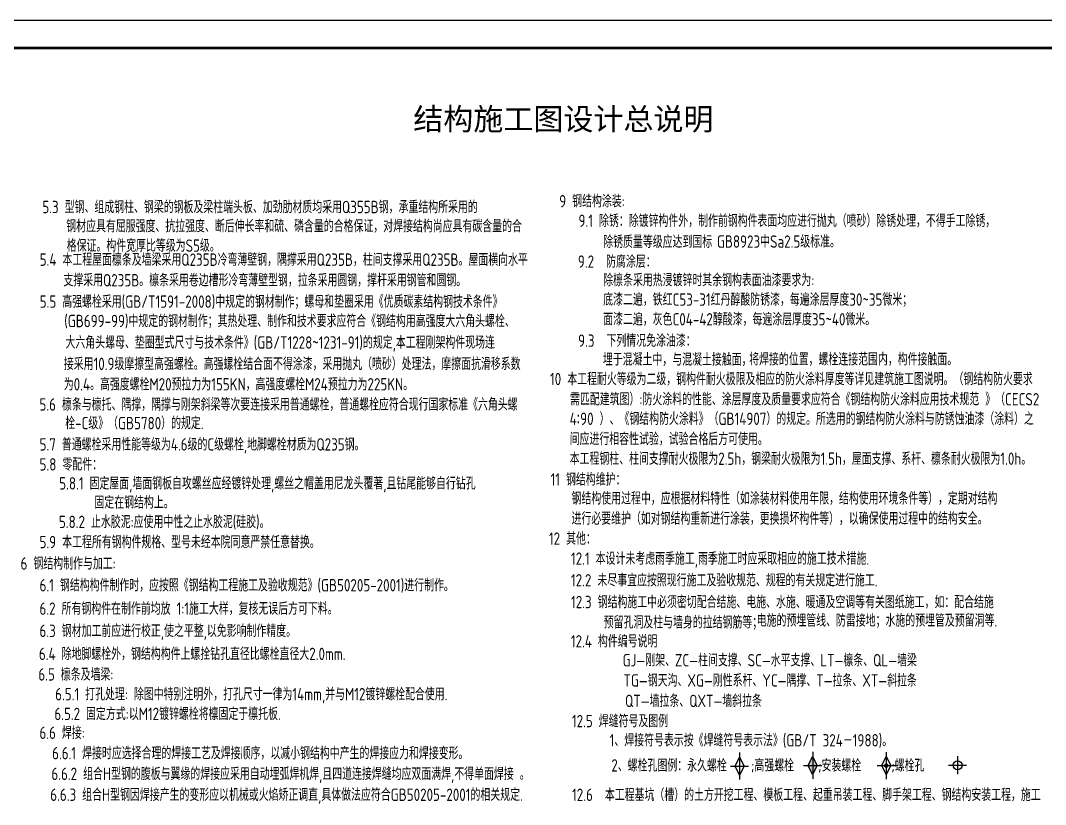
# Model space of a CAD drawing. Extents: x -307088 to 5640332, y -3541089 to -2181377.
# Drawn here: x 5498272 to 5535529, y -3032180 to -3003689 of the extents above; entities that cross this region are included whole.
import ezdxf
from ezdxf.enums import TextEntityAlignment as Align

# ---------------------------------------------------------------- set-up
doc = ezdxf.new("R2010")
doc.units = 0
doc.header["$LTSCALE"] = 100
doc.header["$MEASUREMENT"] = 0
doc.layers.get('0').update_dxf_attribs({"linetype": 'CONTINUOUS'})
doc.layers.add('PUB_TITLE', color=4, linetype='CONTINUOUS')
doc.styles.add('_HZTXT', font='tssdeng.shx', dxfattribs={"width": 0.8, "bigfont": 'HZTXT.shx'})
doc.styles.add('H1', font='')
doc.styles.get('H1').set_extended_font_data('SimSun')

msp = doc.modelspace()

# ---------------------------------------------------------------- linework, layer by layer
at = {"color": 0}
for p, q in [((5524407.7, -3030292, 445200), (5524407.7, -3031273.9, 445200)), ((5527067.8, -3030270.6, 445200), (5527067.8, -3031252.6, 445200)), ((5529738.6, -3030276.7, 445200), (5529738.6, -3031258.6, 445200)), ((5532331.1, -3030424.4, 445200), (5532331.1, -3031079.1, 445200)), ((5524080.4, -3030783, 445200), (5524735.1, -3030783, 445200)), ((5526738.4, -3030761.6, 445200), (5527393, -3030761.6, 445200)), ((5529411.3, -3030767.7, 445200), (5530065.9, -3030767.7, 445200)), ((5532003.7, -3030751.7, 445200), (5532658.4, -3030751.7, 445200))]:
    msp.add_line(p, q, dxfattribs=at)
for points in [[(5524244.1, -3030783), (5524407.7, -3030455.6), (5524571.4, -3030783), (5524407.7, -3031110.3)], [(5526902, -3030761.6), (5527065.7, -3030434.3), (5527229.4, -3030761.6), (5527065.7, -3031088.9)], [(5529574.9, -3030767.7), (5529738.6, -3030440.3), (5529902.2, -3030767.7), (5529738.6, -3031095)]]:
    msp.add_lwpolyline(points, close=True, dxfattribs=at)
at = {"color": 0, "const_width": 81.8, "elevation": 445200}
msp.add_lwpolyline([(5529697.7, -3030767.7, 1), (5529779.5, -3030767.7, 1)], format="xyb", close=True, dxfattribs=at)
at = {"color": 0}
msp.add_circle((5532331.1, -3030751.7, 445200), 163.7, dxfattribs=at)
msp.add_solid([(5526902, -3030761.6, 445200), (5527065.7, -3030434.3, 445200), (5527065.7, -3031088.9, 445200), (5527229.4, -3030761.6, 445200)], dxfattribs=at)
at = {"layer": 'PUB_TITLE'}
msp.add_lwpolyline([(5479576.3, -3063089.1), (5563676.3, -3063089.1), (5563676.3, -3003689.1), (5479576.3, -3003689.1)], close=True, dxfattribs=at)
at = {"layer": 'PUB_TITLE', "const_width": 100}
msp.add_lwpolyline([(5482076.3, -3062089.1), (5562676.3, -3062089.1), (5562676.3, -3004689.1), (5482076.3, -3004689.1)], close=True, dxfattribs=at)

# ---------------------------------------------------------------- texts
at = {"color": 0, "style": 'H1'}
msp.add_text('结构施工图设计总说明', height=800, dxfattribs=at).set_placement((5512549, -3007669.9))
at = {"color": 0, "style": '_HZTXT', "width": 0.8}
for s, p in [('5.3 型钢、组成钢柱、钢梁的钢板及梁柱端头板、加劲肋材质均采用Q355B钢，承重结构所采用的', (5499067.4, -3010691.7)), ('9 钢结构涂装:', (5517853.8, -3010479.7)), ('9.1 除锈：除镀锌构件外，制作前钢构件表面均应进行抛丸（喷砂）除锈处理，不得手工除锈，', (5518556.4, -3011191.5)), ('钢材应具有屈服强度、抗拉强度、断后伸长率和硫、磷含量的合格保证，对焊接结构尚应具有碳含量的合', (5499936.5, -3011386.4)), ('格保证。构件宽厚比等级为S5级。', (5499952.7, -3012095.4)), ('除锈质量等级应达到国标', (5519454.5, -3011955.5)), ('GB8923中Sa2.5级标准。', (5523583.9, -3011947)), ('9.2  防腐涂层：', (5518532, -3012675.2)), ('除檩条采用热浸镀锌时其余钢构表面油漆要求为:', (5519453.6, -3013347.9)), ('5.5 高强螺栓采用(GB/T1591-2008)中规定的钢材制作；螺母和垫圈采用《优质碳素结构钢技术条件》', (5498969.6, -3014130)), ('底漆二遍，铁红C53-31红丹醇酸防锈漆，每遍涂层厚度30~35微米；', (5519451.9, -3014055.3)), ('(GB699-99)中规定的钢材制作；其热处理、制作和技术要求应符合《钢结构用高强度大六角头螺栓、', (5499862.4, -3014833.8)), ('面漆二遍，灰色C04-42醇酸漆，每遍涂层厚度35~40微米。', (5519451.9, -3014772.7)), ('大六角头螺母、垫圈型式尺寸与技术条件》(GB/T1228~1231-91)的规定,本工程刚架构件现场连', (5499908, -3015615.6)), ('9.3  下列情况免涂油漆：', (5518539.9, -3015548)), ('接采用10.9级摩擦型高强螺栓。高强螺栓结合面不得涂漆，采用抛丸（喷砂）处理法，摩擦面抗滑移系数', (5499847.8, -3016393.1)), ('埋于混凝土中，', (5519441.7, -3016232)), ('与混凝土接触面，', (5521963.6, -3016235.3)), ('将焊接的位置，螺栓连接范围内，构件接触面。', (5524757.4, -3016226.4)), ('为0.4。高强度螺栓M20预拉力为155KN，高强度螺栓M24预拉力为225KN。', (5499846, -3017134.4)), ('10 本工程耐火等级为二级，钢构件耐火极限及相应的防火涂料厚度等详见建筑施工图说明。（钢结构防火要求', (5517519.3, -3016941.7)), ('5.6 檩条与檩托、隅撑，隅撑与刚架斜梁等次要连接采用普通螺栓，普通螺栓应符合现行国家标准《六角头螺', (5498963.1, -3017867.4)), ('需匹配建筑图）:防火涂料的性能、涂层厚度及质量要求应符合《钢结构防火涂料应用技术规范 》（CECS2', (5518247.8, -3017677.8)), ('栓-C级》（GB5780）的规定.', (5499896.8, -3018545.7)), ('4∶90 ）、《钢结构防火涂料》（GB14907）的规定。所选用的钢结构防火涂料与防锈蚀油漆（涂料）之', (5518233.6, -3018388.3)), ('5.7 普通螺栓采用性能等级为4.6级的C级螺栓,地脚螺栓材质为Q235钢。', (5498966.8, -3019319.2, -13276.4)), ('间应进行相容性试验，试验合格后方可使用。', (5518233.7, -3019121.3)), ('5.8 零配件：', (5498965.6, -3020045.1)), ('本工程钢柱、柱间支撑耐火极限为2.5h，钢梁耐火极限为1.5h，屋面支撑、系杆、檩条耐火极限为1.0h。', (5518233.7, -3019837.8)), ('5.8.1 固定屋面,墙面钢板自攻螺丝应经镀锌处理,螺丝之帽盖用尼龙头覆著,且钻尾能够自行钻孔', (5499680.6, -3020734.2)), ('11 钢结构维护：', (5517537.7, -3020592.6)), ('固定在钢结构上。', (5500959.9, -3021427.3)), ('钢结构使用过程中，应根据材料特性（如涂装材料使用年限，结构使用环境条件等），定期对结构', (5518302.6, -3021279.8)), ('5.8.2 止水胶泥:应使用中性之止水胶泥(硅胶)。', (5499670, -3022134.6)), ('进行必要维护（如对钢结构重新进行涂装，更换损坏构件等），以确保使用过程中的结构安全。', (5518301.2, -3022013.3)), ('5.9 本工程所有钢构件规格、型号未经本院同意严禁任意替换。', (5498965, -3022867.6)), ('12 其他：', (5517480.2, -3022742.2)), ('12.1 本设计未考虑雨季施工,雨季施工时应采取相应的施工技术措施.', (5518282, -3023469.7)), ('6 钢结构制作与加工:', (5498275.2, -3023647.3)), ('6.1 钢结构构件制作时，应按照《钢结构工程施工及验收规范》(GB50205-2001)进行制作。', (5498965.8, -3024436.8)), ('12.2 未尽事宜应按照现行施工及验收规范、规程的有关规定进行施工.', (5518282, -3024255.9)), ('6.2 所有钢构件在制作前均放 1:1施工大样，复核无误后方可下料。', (5498962.7, -3025287.1)), ('12.3 钢结构施工中必须密切配合结施、电施、水施、暖通及空调等有关图纸施工，如：配合结施', (5518284.1, -3025047.5)), ('预留孔洞及柱与墙身的拉结钢筋等；', (5519470.2, -3025784.8)), ('电施的预埋管线、防雷接地；水施的预埋管及预留洞等.', (5525032.4, -3025717.5)), ('6.3 钢材加工前应进行校正,使之平整,以免影响制作精度。', (5498962.7, -3026094.5)), ('12.4 构件编号说明', (5518276.7, -3026474, 445200)), ('6.4 除地脚螺栓外，钢结构构件上螺拴钻孔直径比螺栓直径大2.0mm.', (5498941.7, -3026930.7)), ('GJ—刚架、ZC—柱间支撑、SC—水平支撑、LT—檩条、QL—墙梁', (5520158.7, -3027161.3, 445200)), ('6.5 檩条及墙梁:', (5498920.6, -3027678.1)), ('TG—钢天沟、XG—刚性系杆、YC—隅撑、T—拉条、XT—斜拉条', (5520188.7, -3027895.3, 445200)), ('6.5.1 打孔处理: 除图中特别注明外，打孔尺寸一律为14mm,并与M12镀锌螺栓配合使用.', (5499533.7, -3028395.7)), ('QT—墙拉条、QXT—墙斜拉条', (5520245.7, -3028641.1, 445200)), ('6.5.2 固定方式:以M12镀锌螺栓将檩固定于檩托板.', (5499503.1, -3029111.9)), ('12.5 焊缝符号及图例', (5518315.7, -3029372.6, 445200)), ('6.6 焊接:', (5498961.1, -3029797.9)), ('1、焊接符号表示按《焊缝符号表示法》(GB/T 324－1988)。', (5519688.2, -3030071, 445200)), ('6.6.1 焊接时应选择合理的焊接工艺及焊接顺序，以减小钢结构中产生的焊接应力和焊接变形。', (5499422.4, -3030539.3)), ('6.6.2 组合H型钢的腹板与翼缘的焊接应采用自动埋弧焊机焊,且四道连接焊缝均应双面满焊,不得单面焊接 。', (5499395.3, -3031289.4)), ('2、螺栓孔图例：永久螺栓    ;高强螺栓    ;安装螺栓     ;螺栓孔', (5519749.7, -3030983.5, 445200)), ('6.6.3 组合H型钢因焊接产生的变形应以机械或火焰矫正调直,具体做法应符合GB50205-2001的相关规定.', (5499354, -3032050.9)), ('12.6  本工程基坑（槽）的土方开挖工程、模板工程、起重吊装工程、脚手架工程、钢结构安装工程，施工', (5518320.4, -3032052.8, 445200))]:
    msp.add_text(s, height=450, dxfattribs=at).set_placement(p)
for s, p in [('5.4 本工程屋面檩条及墙梁采用Q235B冷弯薄壁钢，隅撑采用Q235B，柱间支撑采用Q235B。屋面横向水平', (5498969.6, -3012739.8)), ('支撑采用Q235B。檩条采用卷边槽形冷弯薄壁型钢，拉条采用圆钢，撑杆采用钢管和圆钢。', (5499831.8, -3013487.1))]:
    msp.add_text(s, height=450, dxfattribs=at).set_placement(p, align=Align.BOTTOM_LEFT)

doc.saveas('drawing.dxf')
